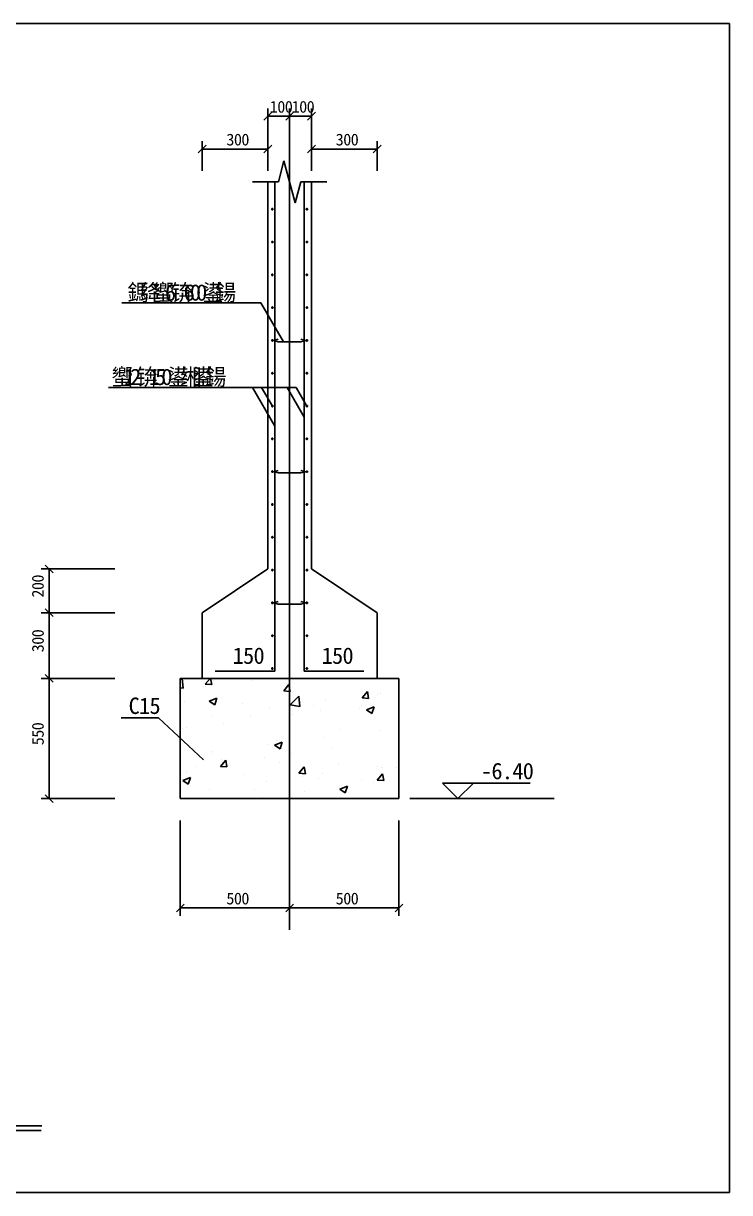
# Model space of a CAD drawing. Header units: metres. Extents: x 0 to 420, y 0 to 297.
# Drawn here: x 240.6 to 420, y 0 to 297 of the extents above; entities that cross this region are included whole.
import ezdxf

# ---------------------------------------------------------------- set-up
doc = ezdxf.new("R2010")
doc.units = ezdxf.units.M

msp = doc.modelspace()

# ---------------------------------------------------------------- linework, layer by layer
for p, q in [((420, 297), (0, 297)), ((420, 0), (420, 297)), ((303.65, 274.41), (301.65, 272.41)), ((302.65, 262.3), (302.65, 275.41)), ((308.2, 273.41), (302.65, 273.41)), ((307.2, 272.41), (309.2, 274.41)), ((309.2, 274.41), (307.2, 272.41)), ((308.2, 262.3), (308.2, 275.41)), ((308.2, 262.3), (308.2, 275.41)), ((308.2, 273.41), (313.76, 273.41)), ((312.76, 272.41), (314.76, 274.41)), ((313.76, 262.3), (313.76, 275.41)), ((308.2, 267.85), (308.2, 66.74)), ((286.98, 266.08), (284.98, 264.08)), ((285.98, 259.52), (285.98, 267.08)), ((302.65, 265.08), (285.98, 265.08)), ((301.65, 264.08), (303.65, 266.08)), ((302.65, 259.52), (302.65, 267.08)), ((314.76, 266.08), (312.76, 264.08)), ((313.76, 259.52), (313.76, 267.08)), ((313.76, 265.08), (330.43, 265.08)), ((329.43, 264.08), (331.43, 266.08)), ((330.43, 259.52), (330.43, 267.08)), ((305.35, 256.74), (306.77, 262.11)), ((306.77, 262.11), (309.64, 251.38)), ((305.35, 256.74), (298.76, 256.74)), ((302.65, 256.74), (302.65, 158.41)), ((304.48, 256.74), (304.48, 132.46)), ((304.48, 256.74), (304.48, 132.46)), ((311.06, 256.74), (309.64, 251.38)), ((311.06, 256.74), (317.65, 256.74)), ((311.93, 256.74), (311.93, 132.46)), ((311.93, 132.46), (311.93, 256.74)), ((313.76, 256.74), (313.76, 158.41)), ((265.56, 226.03), (300.9, 226.03)), ((306.62, 216.13), (300.9, 226.03)), ((305.31, 216.8), (304.15, 216.46)), ((305.31, 216.8), (304.15, 216.46)), ((304.15, 216.46), (305.31, 216.13)), ((304.15, 216.46), (305.31, 216.13)), ((305.31, 216.13), (311.09, 216.13)), ((305.31, 216.13), (311.09, 216.13)), ((312.26, 216.46), (311.09, 216.8)), ((312.26, 216.46), (311.09, 216.8)), ((311.09, 216.13), (312.26, 216.46)), ((311.09, 216.13), (312.26, 216.46)), ((262.18, 204.55), (309.85, 204.55)), ((304.48, 194.65), (298.77, 204.55)), ((303.81, 199.8), (301.07, 204.55)), ((311.93, 196.96), (307.54, 204.55)), ((312.59, 199.8), (309.85, 204.55)), ((305.31, 183.46), (304.15, 183.13)), ((305.31, 183.46), (304.15, 183.13)), ((304.15, 183.13), (305.31, 182.8)), ((304.15, 183.13), (305.31, 182.8)), ((305.31, 182.8), (311.09, 182.8)), ((305.31, 182.8), (311.09, 182.8)), ((312.26, 183.13), (311.09, 183.46)), ((312.26, 183.13), (311.09, 183.46)), ((311.09, 182.8), (312.26, 183.13)), ((311.09, 182.8), (312.26, 183.13)), ((263.76, 158.41), (245.09, 158.41)), ((248.09, 157.41), (246.09, 159.41)), ((247.09, 147.3), (247.09, 158.41)), ((285.98, 147.3), (302.65, 158.41)), ((313.76, 158.41), (330.43, 147.3)), ((305.31, 150.13), (304.15, 149.8)), ((305.31, 150.13), (304.15, 149.8)), ((304.15, 149.8), (305.31, 149.46)), ((304.15, 149.8), (305.31, 149.46)), ((305.31, 149.46), (311.09, 149.46)), ((305.31, 149.46), (311.09, 149.46)), ((312.26, 149.8), (311.09, 150.13)), ((312.26, 149.8), (311.09, 150.13)), ((311.09, 149.46), (312.26, 149.8)), ((311.09, 149.46), (312.26, 149.8)), ((263.76, 147.3), (245.09, 147.3)), ((263.76, 147.3), (245.09, 147.3)), ((248.09, 146.3), (246.09, 148.3)), ((246.09, 148.3), (248.09, 146.3)), ((247.09, 130.63), (247.09, 147.3)), ((285.98, 147.3), (285.98, 130.63)), ((330.43, 147.3), (330.43, 130.63)), ((246.09, 131.63), (248.09, 129.63)), ((248.09, 129.63), (246.09, 131.63)), ((304.48, 132.46), (289.31, 132.46)), ((304.48, 132.46), (289.31, 132.46)), ((327.09, 132.46), (311.93, 132.46)), ((327.09, 132.46), (311.93, 132.46)), ((263.76, 130.63), (245.09, 130.63)), ((263.76, 130.63), (245.09, 130.63)), ((247.09, 130.63), (247.09, 100.08)), ((335.98, 130.63), (280.43, 130.63)), ((280.43, 130.63), (280.43, 100.08)), ((280.43, 130.26), (280.78, 130.63)), ((280.43, 128.21), (281.19, 128.1)), ((281.19, 128.1), (280.89, 130.63)), ((281.33, 127.82), (281.33, 127.82)), ((286.77, 129.18), (287.99, 130.63)), ((286.77, 129.18), (288.43, 129.03)), ((288.43, 129.03), (288.13, 130.63)), ((288.28, 128.74), (288.28, 128.74)), ((288.92, 130.13), (288.92, 130.13)), ((298.8, 130.13), (298.8, 130.13)), ((306.69, 127.44), (308.03, 129.03)), ((308.2, 128.09), (308.03, 129.03)), ((308.35, 127.29), (308.2, 128.09)), ((335.98, 130.63), (335.98, 100.08)), ((281.43, 124.81), (281.43, 124.81)), ((287.8, 124.84), (289.74, 125.59)), ((287.8, 124.84), (289.18, 123.91)), ((289.18, 123.91), (289.74, 125.59)), ((306.69, 127.44), (308.2, 127.3)), ((308.2, 127.3), (308.35, 127.29)), ((308.36, 123.88), (310.53, 126.14)), ((310.83, 123.5), (310.53, 126.14)), ((317.27, 124.92), (317.27, 124.92)), ((326.62, 125.69), (327.95, 127.29)), ((326.62, 125.69), (328.28, 125.55)), ((328.28, 125.55), (327.95, 127.29)), ((330.58, 126.52), (330.58, 126.52)), ((331.3, 126.7), (331.3, 126.7)), ((296.26, 124.19), (296.26, 124.19)), ((303.01, 122.97), (303.01, 122.97)), ((308.36, 123.88), (310.83, 123.5)), ((311.09, 123.56), (311.09, 123.56)), ((314.38, 123.74), (314.38, 123.74)), ((315.99, 122.39), (315.99, 122.39)), ((325.91, 122.93), (325.91, 122.93)), ((326.51, 123.78), (326.51, 123.78)), ((327.72, 122.62), (329.66, 123.36)), ((327.72, 122.62), (329.1, 121.68)), ((329.1, 121.68), (329.66, 123.36)), ((274.92, 120.57), (265.37, 120.57)), ((286.35, 109.92), (274.92, 120.57)), ((288.58, 120.89), (288.58, 120.89)), ((291.5, 119.17), (291.5, 119.17)), ((298.19, 120.96), (298.19, 120.96)), ((309.04, 121.48), (309.04, 121.48)), ((280.98, 117.78), (280.98, 117.78)), ((281.99, 118.17), (281.99, 118.17)), ((321.04, 117.64), (321.04, 117.64)), ((330.96, 117.46), (330.96, 117.46)), ((302.67, 113.72), (302.67, 113.72)), ((304.38, 113.66), (306.32, 114.4)), ((304.38, 113.66), (305.76, 112.73)), ((304.84, 114.86), (304.84, 114.86)), ((305.76, 112.73), (306.32, 114.4)), ((316.93, 115.68), (316.93, 115.68)), ((288.24, 111.64), (288.24, 111.64)), ((288.64, 112.08), (288.64, 112.08)), ((290.85, 109.99), (290.85, 109.99)), ((301.73, 110.52), (301.73, 110.52)), ((308.69, 111.44), (308.69, 111.44)), ((319.21, 112.82), (319.21, 112.82)), ((284.19, 108.21), (284.19, 108.21)), ((290.62, 108.28), (291.96, 109.88)), ((290.62, 108.28), (292.28, 108.14)), ((292.28, 108.14), (291.96, 109.88)), ((305.68, 109.37), (305.68, 109.37)), ((310.55, 106.54), (311.88, 108.14)), ((312.21, 106.4), (311.88, 108.14)), ((320.5, 108.74), (320.5, 108.74)), ((330.62, 108.21), (330.62, 108.21)), ((331.65, 107.92), (331.65, 107.92)), ((335.33, 108.11), (335.33, 108.11)), ((281.04, 104.7), (282.98, 105.45)), ((281.04, 104.7), (282.42, 103.77)), ((281.88, 106.89), (281.88, 106.89)), ((282.42, 103.77), (282.98, 105.44)), ((296.7, 106.26), (296.7, 106.26)), ((302.33, 104.47), (302.33, 104.47)), ((310.55, 106.54), (312.21, 106.4)), ((311.53, 105.64), (311.53, 105.64)), ((315.45, 105.14), (315.45, 105.14)), ((316.59, 106.43), (316.59, 106.43)), ((326.36, 105.01), (326.36, 105.01)), ((329.44, 104.18), (329.44, 104.18)), ((330.47, 104.8), (331.81, 106.39)), ((330.47, 104.8), (332.13, 104.65)), ((332.13, 104.65), (331.81, 106.39)), ((347.05, 104), (369.34, 104)), ((347.05, 104), (350.98, 100.08)), ((354.91, 104), (350.98, 100.08)), ((246.09, 101.08), (248.09, 99.08)), ((287.9, 102.39), (287.9, 102.39)), ((299.25, 102.35), (299.25, 102.35)), ((311.9, 101.87), (311.9, 101.87)), ((320.96, 102.47), (322.9, 103.22)), ((320.96, 102.47), (322.34, 101.54)), ((322.34, 101.54), (322.9, 103.22)), ((263.76, 100.08), (245.09, 100.08)), ((335.98, 100.08), (280.43, 100.08)), ((301.38, 100.48), (301.38, 100.48)), ((338.76, 100.08), (375.43, 100.08)), ((280.43, 94.52), (280.43, 70.3)), ((308.2, 94.52), (308.2, 70.3)), ((308.2, 94.52), (308.2, 70.3)), ((335.98, 94.52), (335.98, 70.3)), ((281.43, 73.3), (279.43, 71.3)), ((280.43, 72.3), (308.2, 72.3)), ((307.2, 71.3), (309.2, 73.3)), ((309.2, 73.3), (307.2, 71.3)), ((335.98, 72.3), (308.2, 72.3)), ((334.98, 71.3), (336.98, 73.3)), ((170.71, 16.97), (245.26, 16.97)), ((170.77, 15.77), (245.03, 15.77)), ((0, 0), (420, 0))]:
    msp.add_line(p, q)
for points in [[(303.98, 249.8), (303.98, 249.81), (303.98, 249.83), (303.97, 249.85), (303.97, 249.86), (303.96, 249.88), (303.95, 249.89), (303.94, 249.9), (303.93, 249.92), (303.92, 249.93), (303.91, 249.94), (303.89, 249.94), (303.88, 249.95), (303.86, 249.96), (303.85, 249.96), (303.83, 249.96), (303.81, 249.96), (303.8, 249.96), (303.78, 249.96), (303.77, 249.96), (303.75, 249.95), (303.74, 249.94), (303.72, 249.94), (303.71, 249.93), (303.7, 249.92), (303.69, 249.9), (303.68, 249.89), (303.67, 249.88), (303.66, 249.86), (303.65, 249.85), (303.65, 249.83), (303.65, 249.81), (303.65, 249.8), (303.65, 249.8)], [(303.65, 249.8), (303.65, 249.78), (303.65, 249.77), (303.65, 249.75), (303.66, 249.73), (303.67, 249.72), (303.68, 249.71), (303.69, 249.69), (303.7, 249.68), (303.71, 249.67), (303.72, 249.66), (303.74, 249.65), (303.75, 249.64), (303.77, 249.64), (303.78, 249.63), (303.8, 249.63), (303.81, 249.63), (303.83, 249.63), (303.85, 249.63), (303.86, 249.64), (303.88, 249.64), (303.89, 249.65), (303.91, 249.66), (303.92, 249.67), (303.93, 249.68), (303.94, 249.69), (303.95, 249.71), (303.96, 249.72), (303.97, 249.73), (303.97, 249.75), (303.98, 249.77), (303.98, 249.78), (303.98, 249.8)], [(312.76, 249.8), (312.76, 249.81), (312.76, 249.83), (312.75, 249.85), (312.75, 249.86), (312.74, 249.88), (312.73, 249.89), (312.72, 249.9), (312.71, 249.92), (312.7, 249.93), (312.68, 249.94), (312.67, 249.94), (312.66, 249.95), (312.64, 249.96), (312.62, 249.96), (312.61, 249.96), (312.59, 249.96), (312.58, 249.96), (312.56, 249.96), (312.54, 249.96), (312.53, 249.95), (312.51, 249.94), (312.5, 249.94), (312.49, 249.93), (312.47, 249.92), (312.46, 249.9), (312.45, 249.89), (312.45, 249.88), (312.44, 249.86), (312.43, 249.85), (312.43, 249.83), (312.43, 249.81), (312.43, 249.8), (312.43, 249.8)], [(312.43, 249.8), (312.43, 249.78), (312.43, 249.77), (312.43, 249.75), (312.44, 249.73), (312.45, 249.72), (312.45, 249.71), (312.46, 249.69), (312.47, 249.68), (312.49, 249.67), (312.5, 249.66), (312.51, 249.65), (312.53, 249.64), (312.54, 249.64), (312.56, 249.63), (312.58, 249.63), (312.59, 249.63), (312.61, 249.63), (312.62, 249.63), (312.64, 249.64), (312.66, 249.64), (312.67, 249.65), (312.68, 249.66), (312.7, 249.67), (312.71, 249.68), (312.72, 249.69), (312.73, 249.71), (312.74, 249.72), (312.75, 249.73), (312.75, 249.75), (312.76, 249.77), (312.76, 249.78), (312.76, 249.8)], [(303.98, 241.46), (303.98, 241.48), (303.98, 241.5), (303.97, 241.51), (303.97, 241.53), (303.96, 241.54), (303.95, 241.56), (303.94, 241.57), (303.93, 241.58), (303.92, 241.59), (303.91, 241.6), (303.89, 241.61), (303.88, 241.62), (303.86, 241.62), (303.85, 241.63), (303.83, 241.63), (303.81, 241.63), (303.8, 241.63), (303.78, 241.63), (303.77, 241.62), (303.75, 241.62), (303.74, 241.61), (303.72, 241.6), (303.71, 241.59), (303.7, 241.58), (303.69, 241.57), (303.68, 241.56), (303.67, 241.54), (303.66, 241.53), (303.65, 241.51), (303.65, 241.5), (303.65, 241.48), (303.65, 241.46), (303.65, 241.46)], [(303.65, 241.46), (303.65, 241.45), (303.65, 241.43), (303.65, 241.42), (303.66, 241.4), (303.67, 241.39), (303.68, 241.37), (303.69, 241.36), (303.7, 241.35), (303.71, 241.34), (303.72, 241.33), (303.74, 241.32), (303.75, 241.31), (303.77, 241.31), (303.78, 241.3), (303.8, 241.3), (303.81, 241.3), (303.83, 241.3), (303.85, 241.3), (303.86, 241.31), (303.88, 241.31), (303.89, 241.32), (303.91, 241.33), (303.92, 241.34), (303.93, 241.35), (303.94, 241.36), (303.95, 241.37), (303.96, 241.39), (303.97, 241.4), (303.97, 241.42), (303.98, 241.43), (303.98, 241.45), (303.98, 241.46)], [(312.76, 241.46), (312.76, 241.48), (312.76, 241.5), (312.75, 241.51), (312.75, 241.53), (312.74, 241.54), (312.73, 241.56), (312.72, 241.57), (312.71, 241.58), (312.7, 241.59), (312.68, 241.6), (312.67, 241.61), (312.66, 241.62), (312.64, 241.62), (312.62, 241.63), (312.61, 241.63), (312.59, 241.63), (312.58, 241.63), (312.56, 241.63), (312.54, 241.62), (312.53, 241.62), (312.51, 241.61), (312.5, 241.6), (312.49, 241.59), (312.47, 241.58), (312.46, 241.57), (312.45, 241.56), (312.45, 241.54), (312.44, 241.53), (312.43, 241.51), (312.43, 241.5), (312.43, 241.48), (312.43, 241.46), (312.43, 241.46)], [(312.43, 241.46), (312.43, 241.45), (312.43, 241.43), (312.43, 241.42), (312.44, 241.4), (312.45, 241.39), (312.45, 241.37), (312.46, 241.36), (312.47, 241.35), (312.49, 241.34), (312.5, 241.33), (312.51, 241.32), (312.53, 241.31), (312.54, 241.31), (312.56, 241.3), (312.58, 241.3), (312.59, 241.3), (312.61, 241.3), (312.62, 241.3), (312.64, 241.31), (312.66, 241.31), (312.67, 241.32), (312.68, 241.33), (312.7, 241.34), (312.71, 241.35), (312.72, 241.36), (312.73, 241.37), (312.74, 241.39), (312.75, 241.4), (312.75, 241.42), (312.76, 241.43), (312.76, 241.45), (312.76, 241.46)], [(303.98, 233.13), (303.98, 233.15), (303.98, 233.16), (303.97, 233.18), (303.97, 233.2), (303.96, 233.21), (303.95, 233.22), (303.94, 233.24), (303.93, 233.25), (303.92, 233.26), (303.91, 233.27), (303.89, 233.28), (303.88, 233.29), (303.86, 233.29), (303.85, 233.29), (303.83, 233.3), (303.81, 233.3), (303.8, 233.3), (303.78, 233.29), (303.77, 233.29), (303.75, 233.29), (303.74, 233.28), (303.72, 233.27), (303.71, 233.26), (303.7, 233.25), (303.69, 233.24), (303.68, 233.22), (303.67, 233.21), (303.66, 233.2), (303.65, 233.18), (303.65, 233.16), (303.65, 233.15), (303.65, 233.13), (303.65, 233.13)], [(303.65, 233.13), (303.65, 233.11), (303.65, 233.1), (303.65, 233.08), (303.66, 233.07), (303.67, 233.05), (303.68, 233.04), (303.69, 233.03), (303.7, 233.01), (303.71, 233), (303.72, 232.99), (303.74, 232.98), (303.75, 232.98), (303.77, 232.97), (303.78, 232.97), (303.8, 232.97), (303.81, 232.96), (303.83, 232.97), (303.85, 232.97), (303.86, 232.97), (303.88, 232.98), (303.89, 232.98), (303.91, 232.99), (303.92, 233), (303.93, 233.01), (303.94, 233.03), (303.95, 233.04), (303.96, 233.05), (303.97, 233.07), (303.97, 233.08), (303.98, 233.1), (303.98, 233.11), (303.98, 233.13)], [(312.76, 233.13), (312.76, 233.15), (312.76, 233.16), (312.75, 233.18), (312.75, 233.2), (312.74, 233.21), (312.73, 233.22), (312.72, 233.24), (312.71, 233.25), (312.7, 233.26), (312.68, 233.27), (312.67, 233.28), (312.66, 233.29), (312.64, 233.29), (312.62, 233.29), (312.61, 233.3), (312.59, 233.3), (312.58, 233.3), (312.56, 233.29), (312.54, 233.29), (312.53, 233.29), (312.51, 233.28), (312.5, 233.27), (312.49, 233.26), (312.47, 233.25), (312.46, 233.24), (312.45, 233.22), (312.45, 233.21), (312.44, 233.2), (312.43, 233.18), (312.43, 233.16), (312.43, 233.15), (312.43, 233.13), (312.43, 233.13)], [(312.43, 233.13), (312.43, 233.11), (312.43, 233.1), (312.43, 233.08), (312.44, 233.07), (312.45, 233.05), (312.45, 233.04), (312.46, 233.03), (312.47, 233.01), (312.49, 233), (312.5, 232.99), (312.51, 232.98), (312.53, 232.98), (312.54, 232.97), (312.56, 232.97), (312.58, 232.97), (312.59, 232.96), (312.61, 232.97), (312.62, 232.97), (312.64, 232.97), (312.66, 232.98), (312.67, 232.98), (312.68, 232.99), (312.7, 233), (312.71, 233.01), (312.72, 233.03), (312.73, 233.04), (312.74, 233.05), (312.75, 233.07), (312.75, 233.08), (312.76, 233.1), (312.76, 233.11), (312.76, 233.13)], [(303.98, 224.8), (303.98, 224.81), (303.98, 224.83), (303.97, 224.85), (303.97, 224.86), (303.96, 224.88), (303.95, 224.89), (303.94, 224.9), (303.93, 224.92), (303.92, 224.93), (303.91, 224.94), (303.89, 224.94), (303.88, 224.95), (303.86, 224.96), (303.85, 224.96), (303.83, 224.96), (303.81, 224.96), (303.8, 224.96), (303.78, 224.96), (303.77, 224.96), (303.75, 224.95), (303.74, 224.94), (303.72, 224.94), (303.71, 224.93), (303.7, 224.92), (303.69, 224.9), (303.68, 224.89), (303.67, 224.88), (303.66, 224.86), (303.65, 224.85), (303.65, 224.83), (303.65, 224.81), (303.65, 224.8), (303.65, 224.8)], [(303.65, 224.8), (303.65, 224.78), (303.65, 224.77), (303.65, 224.75), (303.66, 224.73), (303.67, 224.72), (303.68, 224.71), (303.69, 224.69), (303.7, 224.68), (303.71, 224.67), (303.72, 224.66), (303.74, 224.65), (303.75, 224.64), (303.77, 224.64), (303.78, 224.63), (303.8, 224.63), (303.81, 224.63), (303.83, 224.63), (303.85, 224.63), (303.86, 224.64), (303.88, 224.64), (303.89, 224.65), (303.91, 224.66), (303.92, 224.67), (303.93, 224.68), (303.94, 224.69), (303.95, 224.71), (303.96, 224.72), (303.97, 224.73), (303.97, 224.75), (303.98, 224.77), (303.98, 224.78), (303.98, 224.8)], [(312.76, 224.8), (312.76, 224.81), (312.76, 224.83), (312.75, 224.85), (312.75, 224.86), (312.74, 224.88), (312.73, 224.89), (312.72, 224.9), (312.71, 224.92), (312.7, 224.93), (312.68, 224.94), (312.67, 224.94), (312.66, 224.95), (312.64, 224.96), (312.62, 224.96), (312.61, 224.96), (312.59, 224.96), (312.58, 224.96), (312.56, 224.96), (312.54, 224.96), (312.53, 224.95), (312.51, 224.94), (312.5, 224.94), (312.49, 224.93), (312.47, 224.92), (312.46, 224.9), (312.45, 224.89), (312.45, 224.88), (312.44, 224.86), (312.43, 224.85), (312.43, 224.83), (312.43, 224.81), (312.43, 224.8), (312.43, 224.8)], [(312.43, 224.8), (312.43, 224.78), (312.43, 224.77), (312.43, 224.75), (312.44, 224.73), (312.45, 224.72), (312.45, 224.71), (312.46, 224.69), (312.47, 224.68), (312.49, 224.67), (312.5, 224.66), (312.51, 224.65), (312.53, 224.64), (312.54, 224.64), (312.56, 224.63), (312.58, 224.63), (312.59, 224.63), (312.61, 224.63), (312.62, 224.63), (312.64, 224.64), (312.66, 224.64), (312.67, 224.65), (312.68, 224.66), (312.7, 224.67), (312.71, 224.68), (312.72, 224.69), (312.73, 224.71), (312.74, 224.72), (312.75, 224.73), (312.75, 224.75), (312.76, 224.77), (312.76, 224.78), (312.76, 224.8)], [(303.98, 216.46), (303.98, 216.48), (303.98, 216.5), (303.97, 216.51), (303.97, 216.53), (303.96, 216.54), (303.95, 216.56), (303.94, 216.57), (303.93, 216.58), (303.92, 216.59), (303.91, 216.6), (303.89, 216.61), (303.88, 216.62), (303.86, 216.62), (303.85, 216.63), (303.83, 216.63), (303.81, 216.63), (303.8, 216.63), (303.78, 216.63), (303.77, 216.62), (303.75, 216.62), (303.74, 216.61), (303.72, 216.6), (303.71, 216.59), (303.7, 216.58), (303.69, 216.57), (303.68, 216.56), (303.67, 216.54), (303.66, 216.53), (303.65, 216.51), (303.65, 216.5), (303.65, 216.48), (303.65, 216.46), (303.65, 216.46)], [(303.65, 216.46), (303.65, 216.45), (303.65, 216.43), (303.65, 216.42), (303.66, 216.4), (303.67, 216.39), (303.68, 216.37), (303.69, 216.36), (303.7, 216.35), (303.71, 216.34), (303.72, 216.33), (303.74, 216.32), (303.75, 216.31), (303.77, 216.31), (303.78, 216.3), (303.8, 216.3), (303.81, 216.3), (303.83, 216.3), (303.85, 216.3), (303.86, 216.31), (303.88, 216.31), (303.89, 216.32), (303.91, 216.33), (303.92, 216.34), (303.93, 216.35), (303.94, 216.36), (303.95, 216.37), (303.96, 216.39), (303.97, 216.4), (303.97, 216.42), (303.98, 216.43), (303.98, 216.45), (303.98, 216.46)], [(312.76, 216.46), (312.76, 216.48), (312.76, 216.5), (312.75, 216.51), (312.75, 216.53), (312.74, 216.54), (312.73, 216.56), (312.72, 216.57), (312.71, 216.58), (312.7, 216.59), (312.68, 216.6), (312.67, 216.61), (312.66, 216.62), (312.64, 216.62), (312.62, 216.63), (312.61, 216.63), (312.59, 216.63), (312.58, 216.63), (312.56, 216.63), (312.54, 216.62), (312.53, 216.62), (312.51, 216.61), (312.5, 216.6), (312.49, 216.59), (312.47, 216.58), (312.46, 216.57), (312.45, 216.56), (312.45, 216.54), (312.44, 216.53), (312.43, 216.51), (312.43, 216.5), (312.43, 216.48), (312.43, 216.46), (312.43, 216.46)], [(312.43, 216.46), (312.43, 216.45), (312.43, 216.43), (312.43, 216.42), (312.44, 216.4), (312.45, 216.39), (312.45, 216.37), (312.46, 216.36), (312.47, 216.35), (312.49, 216.34), (312.5, 216.33), (312.51, 216.32), (312.53, 216.31), (312.54, 216.31), (312.56, 216.3), (312.58, 216.3), (312.59, 216.3), (312.61, 216.3), (312.62, 216.3), (312.64, 216.31), (312.66, 216.31), (312.67, 216.32), (312.68, 216.33), (312.7, 216.34), (312.71, 216.35), (312.72, 216.36), (312.73, 216.37), (312.74, 216.39), (312.75, 216.4), (312.75, 216.42), (312.76, 216.43), (312.76, 216.45), (312.76, 216.46)], [(303.98, 208.13), (303.98, 208.15), (303.98, 208.16), (303.97, 208.18), (303.97, 208.2), (303.96, 208.21), (303.95, 208.22), (303.94, 208.24), (303.93, 208.25), (303.92, 208.26), (303.91, 208.27), (303.89, 208.28), (303.88, 208.29), (303.86, 208.29), (303.85, 208.29), (303.83, 208.3), (303.81, 208.3), (303.8, 208.3), (303.78, 208.29), (303.77, 208.29), (303.75, 208.29), (303.74, 208.28), (303.72, 208.27), (303.71, 208.26), (303.7, 208.25), (303.69, 208.24), (303.68, 208.22), (303.67, 208.21), (303.66, 208.2), (303.65, 208.18), (303.65, 208.16), (303.65, 208.15), (303.65, 208.13), (303.65, 208.13)], [(303.65, 208.13), (303.65, 208.11), (303.65, 208.1), (303.65, 208.08), (303.66, 208.07), (303.67, 208.05), (303.68, 208.04), (303.69, 208.03), (303.7, 208.01), (303.71, 208), (303.72, 207.99), (303.74, 207.98), (303.75, 207.98), (303.77, 207.97), (303.78, 207.97), (303.8, 207.97), (303.81, 207.96), (303.83, 207.97), (303.85, 207.97), (303.86, 207.97), (303.88, 207.98), (303.89, 207.98), (303.91, 207.99), (303.92, 208), (303.93, 208.01), (303.94, 208.03), (303.95, 208.04), (303.96, 208.05), (303.97, 208.07), (303.97, 208.08), (303.98, 208.1), (303.98, 208.11), (303.98, 208.13)], [(312.76, 208.13), (312.76, 208.15), (312.76, 208.16), (312.75, 208.18), (312.75, 208.2), (312.74, 208.21), (312.73, 208.22), (312.72, 208.24), (312.71, 208.25), (312.7, 208.26), (312.68, 208.27), (312.67, 208.28), (312.66, 208.29), (312.64, 208.29), (312.62, 208.29), (312.61, 208.3), (312.59, 208.3), (312.58, 208.3), (312.56, 208.29), (312.54, 208.29), (312.53, 208.29), (312.51, 208.28), (312.5, 208.27), (312.49, 208.26), (312.47, 208.25), (312.46, 208.24), (312.45, 208.22), (312.45, 208.21), (312.44, 208.2), (312.43, 208.18), (312.43, 208.16), (312.43, 208.15), (312.43, 208.13), (312.43, 208.13)], [(312.43, 208.13), (312.43, 208.11), (312.43, 208.1), (312.43, 208.08), (312.44, 208.07), (312.45, 208.05), (312.45, 208.04), (312.46, 208.03), (312.47, 208.01), (312.49, 208), (312.5, 207.99), (312.51, 207.98), (312.53, 207.98), (312.54, 207.97), (312.56, 207.97), (312.58, 207.97), (312.59, 207.96), (312.61, 207.97), (312.62, 207.97), (312.64, 207.97), (312.66, 207.98), (312.67, 207.98), (312.68, 207.99), (312.7, 208), (312.71, 208.01), (312.72, 208.03), (312.73, 208.04), (312.74, 208.05), (312.75, 208.07), (312.75, 208.08), (312.76, 208.1), (312.76, 208.11), (312.76, 208.13)], [(303.98, 199.8), (303.98, 199.81), (303.98, 199.83), (303.97, 199.85), (303.97, 199.86), (303.96, 199.88), (303.95, 199.89), (303.94, 199.9), (303.93, 199.92), (303.92, 199.93), (303.91, 199.94), (303.89, 199.94), (303.88, 199.95), (303.86, 199.96), (303.85, 199.96), (303.83, 199.96), (303.81, 199.96), (303.8, 199.96), (303.78, 199.96), (303.77, 199.96), (303.75, 199.95), (303.74, 199.94), (303.72, 199.94), (303.71, 199.93), (303.7, 199.92), (303.69, 199.9), (303.68, 199.89), (303.67, 199.88), (303.66, 199.86), (303.65, 199.85), (303.65, 199.83), (303.65, 199.81), (303.65, 199.8), (303.65, 199.8)], [(303.65, 199.8), (303.65, 199.78), (303.65, 199.77), (303.65, 199.75), (303.66, 199.73), (303.67, 199.72), (303.68, 199.71), (303.69, 199.69), (303.7, 199.68), (303.71, 199.67), (303.72, 199.66), (303.74, 199.65), (303.75, 199.64), (303.77, 199.64), (303.78, 199.63), (303.8, 199.63), (303.81, 199.63), (303.83, 199.63), (303.85, 199.63), (303.86, 199.64), (303.88, 199.64), (303.89, 199.65), (303.91, 199.66), (303.92, 199.67), (303.93, 199.68), (303.94, 199.69), (303.95, 199.71), (303.96, 199.72), (303.97, 199.73), (303.97, 199.75), (303.98, 199.77), (303.98, 199.78), (303.98, 199.8)], [(312.76, 199.8), (312.76, 199.81), (312.76, 199.83), (312.75, 199.85), (312.75, 199.86), (312.74, 199.88), (312.73, 199.89), (312.72, 199.9), (312.71, 199.92), (312.7, 199.93), (312.68, 199.94), (312.67, 199.94), (312.66, 199.95), (312.64, 199.96), (312.62, 199.96), (312.61, 199.96), (312.59, 199.96), (312.58, 199.96), (312.56, 199.96), (312.54, 199.96), (312.53, 199.95), (312.51, 199.94), (312.5, 199.94), (312.49, 199.93), (312.47, 199.92), (312.46, 199.9), (312.45, 199.89), (312.45, 199.88), (312.44, 199.86), (312.43, 199.85), (312.43, 199.83), (312.43, 199.81), (312.43, 199.8), (312.43, 199.8)], [(312.43, 199.8), (312.43, 199.78), (312.43, 199.77), (312.43, 199.75), (312.44, 199.73), (312.45, 199.72), (312.45, 199.71), (312.46, 199.69), (312.47, 199.68), (312.49, 199.67), (312.5, 199.66), (312.51, 199.65), (312.53, 199.64), (312.54, 199.64), (312.56, 199.63), (312.58, 199.63), (312.59, 199.63), (312.61, 199.63), (312.62, 199.63), (312.64, 199.64), (312.66, 199.64), (312.67, 199.65), (312.68, 199.66), (312.7, 199.67), (312.71, 199.68), (312.72, 199.69), (312.73, 199.71), (312.74, 199.72), (312.75, 199.73), (312.75, 199.75), (312.76, 199.77), (312.76, 199.78), (312.76, 199.8)], [(303.98, 191.46), (303.98, 191.48), (303.98, 191.5), (303.97, 191.51), (303.97, 191.53), (303.96, 191.54), (303.95, 191.56), (303.94, 191.57), (303.93, 191.58), (303.92, 191.59), (303.91, 191.6), (303.89, 191.61), (303.88, 191.62), (303.86, 191.62), (303.85, 191.63), (303.83, 191.63), (303.81, 191.63), (303.8, 191.63), (303.78, 191.63), (303.77, 191.62), (303.75, 191.62), (303.74, 191.61), (303.72, 191.6), (303.71, 191.59), (303.7, 191.58), (303.69, 191.57), (303.68, 191.56), (303.67, 191.54), (303.66, 191.53), (303.65, 191.51), (303.65, 191.5), (303.65, 191.48), (303.65, 191.46), (303.65, 191.46)], [(303.65, 191.46), (303.65, 191.45), (303.65, 191.43), (303.65, 191.42), (303.66, 191.4), (303.67, 191.39), (303.68, 191.37), (303.69, 191.36), (303.7, 191.35), (303.71, 191.34), (303.72, 191.33), (303.74, 191.32), (303.75, 191.31), (303.77, 191.31), (303.78, 191.3), (303.8, 191.3), (303.81, 191.3), (303.83, 191.3), (303.85, 191.3), (303.86, 191.31), (303.88, 191.31), (303.89, 191.32), (303.91, 191.33), (303.92, 191.34), (303.93, 191.35), (303.94, 191.36), (303.95, 191.37), (303.96, 191.39), (303.97, 191.4), (303.97, 191.42), (303.98, 191.43), (303.98, 191.45), (303.98, 191.46)], [(312.76, 191.46), (312.76, 191.48), (312.76, 191.5), (312.75, 191.51), (312.75, 191.53), (312.74, 191.54), (312.73, 191.56), (312.72, 191.57), (312.71, 191.58), (312.7, 191.59), (312.68, 191.6), (312.67, 191.61), (312.66, 191.62), (312.64, 191.62), (312.62, 191.63), (312.61, 191.63), (312.59, 191.63), (312.58, 191.63), (312.56, 191.63), (312.54, 191.62), (312.53, 191.62), (312.51, 191.61), (312.5, 191.6), (312.49, 191.59), (312.47, 191.58), (312.46, 191.57), (312.45, 191.56), (312.45, 191.54), (312.44, 191.53), (312.43, 191.51), (312.43, 191.5), (312.43, 191.48), (312.43, 191.46), (312.43, 191.46)], [(312.43, 191.46), (312.43, 191.45), (312.43, 191.43), (312.43, 191.42), (312.44, 191.4), (312.45, 191.39), (312.45, 191.37), (312.46, 191.36), (312.47, 191.35), (312.49, 191.34), (312.5, 191.33), (312.51, 191.32), (312.53, 191.31), (312.54, 191.31), (312.56, 191.3), (312.58, 191.3), (312.59, 191.3), (312.61, 191.3), (312.62, 191.3), (312.64, 191.31), (312.66, 191.31), (312.67, 191.32), (312.68, 191.33), (312.7, 191.34), (312.71, 191.35), (312.72, 191.36), (312.73, 191.37), (312.74, 191.39), (312.75, 191.4), (312.75, 191.42), (312.76, 191.43), (312.76, 191.45), (312.76, 191.46)], [(303.98, 183.13), (303.98, 183.15), (303.98, 183.16), (303.97, 183.18), (303.97, 183.2), (303.96, 183.21), (303.95, 183.22), (303.94, 183.24), (303.93, 183.25), (303.92, 183.26), (303.91, 183.27), (303.89, 183.28), (303.88, 183.29), (303.86, 183.29), (303.85, 183.29), (303.83, 183.3), (303.81, 183.3), (303.8, 183.3), (303.78, 183.29), (303.77, 183.29), (303.75, 183.29), (303.74, 183.28), (303.72, 183.27), (303.71, 183.26), (303.7, 183.25), (303.69, 183.24), (303.68, 183.22), (303.67, 183.21), (303.66, 183.2), (303.65, 183.18), (303.65, 183.16), (303.65, 183.15), (303.65, 183.13), (303.65, 183.13)], [(303.65, 183.13), (303.65, 183.11), (303.65, 183.1), (303.65, 183.08), (303.66, 183.07), (303.67, 183.05), (303.68, 183.04), (303.69, 183.03), (303.7, 183.01), (303.71, 183), (303.72, 182.99), (303.74, 182.98), (303.75, 182.98), (303.77, 182.97), (303.78, 182.97), (303.8, 182.97), (303.81, 182.96), (303.83, 182.97), (303.85, 182.97), (303.86, 182.97), (303.88, 182.98), (303.89, 182.98), (303.91, 182.99), (303.92, 183), (303.93, 183.01), (303.94, 183.03), (303.95, 183.04), (303.96, 183.05), (303.97, 183.07), (303.97, 183.08), (303.98, 183.1), (303.98, 183.11), (303.98, 183.13)], [(312.76, 183.13), (312.76, 183.15), (312.76, 183.16), (312.75, 183.18), (312.75, 183.2), (312.74, 183.21), (312.73, 183.22), (312.72, 183.24), (312.71, 183.25), (312.7, 183.26), (312.68, 183.27), (312.67, 183.28), (312.66, 183.29), (312.64, 183.29), (312.62, 183.29), (312.61, 183.3), (312.59, 183.3), (312.58, 183.3), (312.56, 183.29), (312.54, 183.29), (312.53, 183.29), (312.51, 183.28), (312.5, 183.27), (312.49, 183.26), (312.47, 183.25), (312.46, 183.24), (312.45, 183.22), (312.45, 183.21), (312.44, 183.2), (312.43, 183.18), (312.43, 183.16), (312.43, 183.15), (312.43, 183.13), (312.43, 183.13)], [(312.43, 183.13), (312.43, 183.11), (312.43, 183.1), (312.43, 183.08), (312.44, 183.07), (312.45, 183.05), (312.45, 183.04), (312.46, 183.03), (312.47, 183.01), (312.49, 183), (312.5, 182.99), (312.51, 182.98), (312.53, 182.98), (312.54, 182.97), (312.56, 182.97), (312.58, 182.97), (312.59, 182.96), (312.61, 182.97), (312.62, 182.97), (312.64, 182.97), (312.66, 182.98), (312.67, 182.98), (312.68, 182.99), (312.7, 183), (312.71, 183.01), (312.72, 183.03), (312.73, 183.04), (312.74, 183.05), (312.75, 183.07), (312.75, 183.08), (312.76, 183.1), (312.76, 183.11), (312.76, 183.13)], [(303.98, 174.8), (303.98, 174.81), (303.98, 174.83), (303.97, 174.85), (303.97, 174.86), (303.96, 174.88), (303.95, 174.89), (303.94, 174.9), (303.93, 174.92), (303.92, 174.93), (303.91, 174.94), (303.89, 174.94), (303.88, 174.95), (303.86, 174.96), (303.85, 174.96), (303.83, 174.96), (303.81, 174.96), (303.8, 174.96), (303.78, 174.96), (303.77, 174.96), (303.75, 174.95), (303.74, 174.94), (303.72, 174.94), (303.71, 174.93), (303.7, 174.92), (303.69, 174.9), (303.68, 174.89), (303.67, 174.88), (303.66, 174.86), (303.65, 174.85), (303.65, 174.83), (303.65, 174.81), (303.65, 174.8), (303.65, 174.8)], [(303.65, 174.8), (303.65, 174.78), (303.65, 174.77), (303.65, 174.75), (303.66, 174.73), (303.67, 174.72), (303.68, 174.71), (303.69, 174.69), (303.7, 174.68), (303.71, 174.67), (303.72, 174.66), (303.74, 174.65), (303.75, 174.64), (303.77, 174.64), (303.78, 174.63), (303.8, 174.63), (303.81, 174.63), (303.83, 174.63), (303.85, 174.63), (303.86, 174.64), (303.88, 174.64), (303.89, 174.65), (303.91, 174.66), (303.92, 174.67), (303.93, 174.68), (303.94, 174.69), (303.95, 174.71), (303.96, 174.72), (303.97, 174.73), (303.97, 174.75), (303.98, 174.77), (303.98, 174.78), (303.98, 174.8)], [(312.76, 174.8), (312.76, 174.81), (312.76, 174.83), (312.75, 174.85), (312.75, 174.86), (312.74, 174.88), (312.73, 174.89), (312.72, 174.9), (312.71, 174.92), (312.7, 174.93), (312.68, 174.94), (312.67, 174.94), (312.66, 174.95), (312.64, 174.96), (312.62, 174.96), (312.61, 174.96), (312.59, 174.96), (312.58, 174.96), (312.56, 174.96), (312.54, 174.96), (312.53, 174.95), (312.51, 174.94), (312.5, 174.94), (312.49, 174.93), (312.47, 174.92), (312.46, 174.9), (312.45, 174.89), (312.45, 174.88), (312.44, 174.86), (312.43, 174.85), (312.43, 174.83), (312.43, 174.81), (312.43, 174.8), (312.43, 174.8)], [(312.43, 174.8), (312.43, 174.78), (312.43, 174.77), (312.43, 174.75), (312.44, 174.73), (312.45, 174.72), (312.45, 174.71), (312.46, 174.69), (312.47, 174.68), (312.49, 174.67), (312.5, 174.66), (312.51, 174.65), (312.53, 174.64), (312.54, 174.64), (312.56, 174.63), (312.58, 174.63), (312.59, 174.63), (312.61, 174.63), (312.62, 174.63), (312.64, 174.64), (312.66, 174.64), (312.67, 174.65), (312.68, 174.66), (312.7, 174.67), (312.71, 174.68), (312.72, 174.69), (312.73, 174.71), (312.74, 174.72), (312.75, 174.73), (312.75, 174.75), (312.76, 174.77), (312.76, 174.78), (312.76, 174.8)], [(303.98, 166.46), (303.98, 166.48), (303.98, 166.5), (303.97, 166.51), (303.97, 166.53), (303.96, 166.54), (303.95, 166.56), (303.94, 166.57), (303.93, 166.58), (303.92, 166.59), (303.91, 166.6), (303.89, 166.61), (303.88, 166.62), (303.86, 166.62), (303.85, 166.63), (303.83, 166.63), (303.81, 166.63), (303.8, 166.63), (303.78, 166.63), (303.77, 166.62), (303.75, 166.62), (303.74, 166.61), (303.72, 166.6), (303.71, 166.59), (303.7, 166.58), (303.69, 166.57), (303.68, 166.56), (303.67, 166.54), (303.66, 166.53), (303.65, 166.51), (303.65, 166.5), (303.65, 166.48), (303.65, 166.46), (303.65, 166.46)], [(303.65, 166.46), (303.65, 166.45), (303.65, 166.43), (303.65, 166.42), (303.66, 166.4), (303.67, 166.39), (303.68, 166.37), (303.69, 166.36), (303.7, 166.35), (303.71, 166.34), (303.72, 166.33), (303.74, 166.32), (303.75, 166.31), (303.77, 166.31), (303.78, 166.3), (303.8, 166.3), (303.81, 166.3), (303.83, 166.3), (303.85, 166.3), (303.86, 166.31), (303.88, 166.31), (303.89, 166.32), (303.91, 166.33), (303.92, 166.34), (303.93, 166.35), (303.94, 166.36), (303.95, 166.37), (303.96, 166.39), (303.97, 166.4), (303.97, 166.42), (303.98, 166.43), (303.98, 166.45), (303.98, 166.46)], [(312.76, 166.46), (312.76, 166.48), (312.76, 166.5), (312.75, 166.51), (312.75, 166.53), (312.74, 166.54), (312.73, 166.56), (312.72, 166.57), (312.71, 166.58), (312.7, 166.59), (312.68, 166.6), (312.67, 166.61), (312.66, 166.62), (312.64, 166.62), (312.62, 166.63), (312.61, 166.63), (312.59, 166.63), (312.58, 166.63), (312.56, 166.63), (312.54, 166.62), (312.53, 166.62), (312.51, 166.61), (312.5, 166.6), (312.49, 166.59), (312.47, 166.58), (312.46, 166.57), (312.45, 166.56), (312.45, 166.54), (312.44, 166.53), (312.43, 166.51), (312.43, 166.5), (312.43, 166.48), (312.43, 166.46), (312.43, 166.46)], [(312.43, 166.46), (312.43, 166.45), (312.43, 166.43), (312.43, 166.42), (312.44, 166.4), (312.45, 166.39), (312.45, 166.37), (312.46, 166.36), (312.47, 166.35), (312.49, 166.34), (312.5, 166.33), (312.51, 166.32), (312.53, 166.31), (312.54, 166.31), (312.56, 166.3), (312.58, 166.3), (312.59, 166.3), (312.61, 166.3), (312.62, 166.3), (312.64, 166.31), (312.66, 166.31), (312.67, 166.32), (312.68, 166.33), (312.7, 166.34), (312.71, 166.35), (312.72, 166.36), (312.73, 166.37), (312.74, 166.39), (312.75, 166.4), (312.75, 166.42), (312.76, 166.43), (312.76, 166.45), (312.76, 166.46)], [(303.98, 158.13), (303.98, 158.15), (303.98, 158.16), (303.97, 158.18), (303.97, 158.2), (303.96, 158.21), (303.95, 158.22), (303.94, 158.24), (303.93, 158.25), (303.92, 158.26), (303.91, 158.27), (303.89, 158.28), (303.88, 158.29), (303.86, 158.29), (303.85, 158.29), (303.83, 158.3), (303.81, 158.3), (303.8, 158.3), (303.78, 158.29), (303.77, 158.29), (303.75, 158.29), (303.74, 158.28), (303.72, 158.27), (303.71, 158.26), (303.7, 158.25), (303.69, 158.24), (303.68, 158.22), (303.67, 158.21), (303.66, 158.2), (303.65, 158.18), (303.65, 158.16), (303.65, 158.15), (303.65, 158.13), (303.65, 158.13)], [(303.65, 158.13), (303.65, 158.11), (303.65, 158.1), (303.65, 158.08), (303.66, 158.07), (303.67, 158.05), (303.68, 158.04), (303.69, 158.03), (303.7, 158.01), (303.71, 158), (303.72, 157.99), (303.74, 157.98), (303.75, 157.98), (303.77, 157.97), (303.78, 157.97), (303.8, 157.97), (303.81, 157.96), (303.83, 157.97), (303.85, 157.97), (303.86, 157.97), (303.88, 157.98), (303.89, 157.98), (303.91, 157.99), (303.92, 158), (303.93, 158.01), (303.94, 158.03), (303.95, 158.04), (303.96, 158.05), (303.97, 158.07), (303.97, 158.08), (303.98, 158.1), (303.98, 158.11), (303.98, 158.13)], [(312.76, 158.13), (312.76, 158.15), (312.76, 158.16), (312.75, 158.18), (312.75, 158.2), (312.74, 158.21), (312.73, 158.22), (312.72, 158.24), (312.71, 158.25), (312.7, 158.26), (312.68, 158.27), (312.67, 158.28), (312.66, 158.29), (312.64, 158.29), (312.62, 158.29), (312.61, 158.3), (312.59, 158.3), (312.58, 158.3), (312.56, 158.29), (312.54, 158.29), (312.53, 158.29), (312.51, 158.28), (312.5, 158.27), (312.49, 158.26), (312.47, 158.25), (312.46, 158.24), (312.45, 158.22), (312.45, 158.21), (312.44, 158.2), (312.43, 158.18), (312.43, 158.16), (312.43, 158.15), (312.43, 158.13), (312.43, 158.13)], [(312.43, 158.13), (312.43, 158.11), (312.43, 158.1), (312.43, 158.08), (312.44, 158.07), (312.45, 158.05), (312.45, 158.04), (312.46, 158.03), (312.47, 158.01), (312.49, 158), (312.5, 157.99), (312.51, 157.98), (312.53, 157.98), (312.54, 157.97), (312.56, 157.97), (312.58, 157.97), (312.59, 157.96), (312.61, 157.97), (312.62, 157.97), (312.64, 157.97), (312.66, 157.98), (312.67, 157.98), (312.68, 157.99), (312.7, 158), (312.71, 158.01), (312.72, 158.03), (312.73, 158.04), (312.74, 158.05), (312.75, 158.07), (312.75, 158.08), (312.76, 158.1), (312.76, 158.11), (312.76, 158.13)], [(303.98, 149.8), (303.98, 149.81), (303.98, 149.83), (303.97, 149.85), (303.97, 149.86), (303.96, 149.88), (303.95, 149.89), (303.94, 149.9), (303.93, 149.92), (303.92, 149.93), (303.91, 149.94), (303.89, 149.94), (303.88, 149.95), (303.86, 149.96), (303.85, 149.96), (303.83, 149.96), (303.81, 149.96), (303.8, 149.96), (303.78, 149.96), (303.77, 149.96), (303.75, 149.95), (303.74, 149.94), (303.72, 149.94), (303.71, 149.93), (303.7, 149.92), (303.69, 149.9), (303.68, 149.89), (303.67, 149.88), (303.66, 149.86), (303.65, 149.85), (303.65, 149.83), (303.65, 149.81), (303.65, 149.8), (303.65, 149.8)], [(303.65, 149.8), (303.65, 149.78), (303.65, 149.77), (303.65, 149.75), (303.66, 149.73), (303.67, 149.72), (303.68, 149.71), (303.69, 149.69), (303.7, 149.68), (303.71, 149.67), (303.72, 149.66), (303.74, 149.65), (303.75, 149.64), (303.77, 149.64), (303.78, 149.63), (303.8, 149.63), (303.81, 149.63), (303.83, 149.63), (303.85, 149.63), (303.86, 149.64), (303.88, 149.64), (303.89, 149.65), (303.91, 149.66), (303.92, 149.67), (303.93, 149.68), (303.94, 149.69), (303.95, 149.71), (303.96, 149.72), (303.97, 149.73), (303.97, 149.75), (303.98, 149.77), (303.98, 149.78), (303.98, 149.8)], [(312.76, 149.8), (312.76, 149.81), (312.76, 149.83), (312.75, 149.85), (312.75, 149.86), (312.74, 149.88), (312.73, 149.89), (312.72, 149.9), (312.71, 149.92), (312.7, 149.93), (312.68, 149.94), (312.67, 149.94), (312.66, 149.95), (312.64, 149.96), (312.62, 149.96), (312.61, 149.96), (312.59, 149.96), (312.58, 149.96), (312.56, 149.96), (312.54, 149.96), (312.53, 149.95), (312.51, 149.94), (312.5, 149.94), (312.49, 149.93), (312.47, 149.92), (312.46, 149.9), (312.45, 149.89), (312.45, 149.88), (312.44, 149.86), (312.43, 149.85), (312.43, 149.83), (312.43, 149.81), (312.43, 149.8), (312.43, 149.8)], [(312.43, 149.8), (312.43, 149.78), (312.43, 149.77), (312.43, 149.75), (312.44, 149.73), (312.45, 149.72), (312.45, 149.71), (312.46, 149.69), (312.47, 149.68), (312.49, 149.67), (312.5, 149.66), (312.51, 149.65), (312.53, 149.64), (312.54, 149.64), (312.56, 149.63), (312.58, 149.63), (312.59, 149.63), (312.61, 149.63), (312.62, 149.63), (312.64, 149.64), (312.66, 149.64), (312.67, 149.65), (312.68, 149.66), (312.7, 149.67), (312.71, 149.68), (312.72, 149.69), (312.73, 149.71), (312.74, 149.72), (312.75, 149.73), (312.75, 149.75), (312.76, 149.77), (312.76, 149.78), (312.76, 149.8)], [(303.98, 141.46), (303.98, 141.48), (303.98, 141.5), (303.97, 141.51), (303.97, 141.53), (303.96, 141.54), (303.95, 141.56), (303.94, 141.57), (303.93, 141.58), (303.92, 141.59), (303.91, 141.6), (303.89, 141.61), (303.88, 141.62), (303.86, 141.62), (303.85, 141.63), (303.83, 141.63), (303.81, 141.63), (303.8, 141.63), (303.78, 141.63), (303.77, 141.62), (303.75, 141.62), (303.74, 141.61), (303.72, 141.6), (303.71, 141.59), (303.7, 141.58), (303.69, 141.57), (303.68, 141.56), (303.67, 141.54), (303.66, 141.53), (303.65, 141.51), (303.65, 141.5), (303.65, 141.48), (303.65, 141.46), (303.65, 141.46)], [(303.65, 141.46), (303.65, 141.45), (303.65, 141.43), (303.65, 141.42), (303.66, 141.4), (303.67, 141.39), (303.68, 141.37), (303.69, 141.36), (303.7, 141.35), (303.71, 141.34), (303.72, 141.33), (303.74, 141.32), (303.75, 141.31), (303.77, 141.31), (303.78, 141.3), (303.8, 141.3), (303.81, 141.3), (303.83, 141.3), (303.85, 141.3), (303.86, 141.31), (303.88, 141.31), (303.89, 141.32), (303.91, 141.33), (303.92, 141.34), (303.93, 141.35), (303.94, 141.36), (303.95, 141.37), (303.96, 141.39), (303.97, 141.4), (303.97, 141.42), (303.98, 141.43), (303.98, 141.45), (303.98, 141.46)], [(312.76, 141.46), (312.76, 141.48), (312.76, 141.5), (312.75, 141.51), (312.75, 141.53), (312.74, 141.54), (312.73, 141.56), (312.72, 141.57), (312.71, 141.58), (312.7, 141.59), (312.68, 141.6), (312.67, 141.61), (312.66, 141.62), (312.64, 141.62), (312.62, 141.63), (312.61, 141.63), (312.59, 141.63), (312.58, 141.63), (312.56, 141.63), (312.54, 141.62), (312.53, 141.62), (312.51, 141.61), (312.5, 141.6), (312.49, 141.59), (312.47, 141.58), (312.46, 141.57), (312.45, 141.56), (312.45, 141.54), (312.44, 141.53), (312.43, 141.51), (312.43, 141.5), (312.43, 141.48), (312.43, 141.46), (312.43, 141.46)], [(312.43, 141.46), (312.43, 141.45), (312.43, 141.43), (312.43, 141.42), (312.44, 141.4), (312.45, 141.39), (312.45, 141.37), (312.46, 141.36), (312.47, 141.35), (312.49, 141.34), (312.5, 141.33), (312.51, 141.32), (312.53, 141.31), (312.54, 141.31), (312.56, 141.3), (312.58, 141.3), (312.59, 141.3), (312.61, 141.3), (312.62, 141.3), (312.64, 141.31), (312.66, 141.31), (312.67, 141.32), (312.68, 141.33), (312.7, 141.34), (312.71, 141.35), (312.72, 141.36), (312.73, 141.37), (312.74, 141.39), (312.75, 141.4), (312.75, 141.42), (312.76, 141.43), (312.76, 141.45), (312.76, 141.46)], [(303.98, 133.13), (303.98, 133.15), (303.98, 133.16), (303.97, 133.18), (303.97, 133.2), (303.96, 133.21), (303.95, 133.22), (303.94, 133.24), (303.93, 133.25), (303.92, 133.26), (303.91, 133.27), (303.89, 133.28), (303.88, 133.29), (303.86, 133.29), (303.85, 133.29), (303.83, 133.3), (303.81, 133.3), (303.8, 133.3), (303.78, 133.29), (303.77, 133.29), (303.75, 133.29), (303.74, 133.28), (303.72, 133.27), (303.71, 133.26), (303.7, 133.25), (303.69, 133.24), (303.68, 133.22), (303.67, 133.21), (303.66, 133.2), (303.65, 133.18), (303.65, 133.16), (303.65, 133.15), (303.65, 133.13), (303.65, 133.13)], [(303.65, 133.13), (303.65, 133.11), (303.65, 133.1), (303.65, 133.08), (303.66, 133.07), (303.67, 133.05), (303.68, 133.04), (303.69, 133.03), (303.7, 133.01), (303.71, 133), (303.72, 132.99), (303.74, 132.98), (303.75, 132.98), (303.77, 132.97), (303.78, 132.97), (303.8, 132.97), (303.81, 132.96), (303.83, 132.97), (303.85, 132.97), (303.86, 132.97), (303.88, 132.98), (303.89, 132.98), (303.91, 132.99), (303.92, 133), (303.93, 133.01), (303.94, 133.03), (303.95, 133.04), (303.96, 133.05), (303.97, 133.07), (303.97, 133.08), (303.98, 133.1), (303.98, 133.11), (303.98, 133.13)], [(312.76, 133.13), (312.76, 133.15), (312.76, 133.16), (312.75, 133.18), (312.75, 133.2), (312.74, 133.21), (312.73, 133.22), (312.72, 133.24), (312.71, 133.25), (312.7, 133.26), (312.68, 133.27), (312.67, 133.28), (312.66, 133.29), (312.64, 133.29), (312.62, 133.29), (312.61, 133.3), (312.59, 133.3), (312.58, 133.3), (312.56, 133.29), (312.54, 133.29), (312.53, 133.29), (312.51, 133.28), (312.5, 133.27), (312.49, 133.26), (312.47, 133.25), (312.46, 133.24), (312.45, 133.22), (312.45, 133.21), (312.44, 133.2), (312.43, 133.18), (312.43, 133.16), (312.43, 133.15), (312.43, 133.13), (312.43, 133.13)], [(312.43, 133.13), (312.43, 133.11), (312.43, 133.1), (312.43, 133.08), (312.44, 133.07), (312.45, 133.05), (312.45, 133.04), (312.46, 133.03), (312.47, 133.01), (312.49, 133), (312.5, 132.99), (312.51, 132.98), (312.53, 132.98), (312.54, 132.97), (312.56, 132.97), (312.58, 132.97), (312.59, 132.96), (312.61, 132.97), (312.62, 132.97), (312.64, 132.97), (312.66, 132.98), (312.67, 132.98), (312.68, 132.99), (312.7, 133), (312.71, 133.01), (312.72, 133.03), (312.73, 133.04), (312.74, 133.05), (312.75, 133.07), (312.75, 133.08), (312.76, 133.1), (312.76, 133.11), (312.76, 133.13)]]:
    msp.add_lwpolyline(points)

# ---------------------------------------------------------------- texts
for s, height, p in [('1', 3, (303.16, 274.32)), ('0', 3, (305.07, 274.32)), ('0', 3, (306.98, 274.32)), ('1', 3, (308.72, 274.32)), ('0', 3, (310.63, 274.32)), ('0', 3, (312.54, 274.32)), ('3', 3, (292.13, 265.99)), ('0', 3, (294.04, 265.99)), ('0', 3, (295.95, 265.99)), ('3', 3, (319.91, 265.99)), ('0', 3, (321.82, 265.99)), ('0', 3, (323.73, 265.99)), ('鎷', 4.17, (267.01, 226.57)), ('绛', 4.17, (270.18, 226.57)), ('蠁', 4.17, (273.35, 226.57)), ('6', 4.17, (276.52, 226.57)), ('锛', 4.17, (278.11, 226.57)), ('6', 4.17, (281.28, 226.57)), ('0', 4.17, (282.86, 226.57)), ('0', 4.17, (284.45, 226.57)), ('鍙', 4.17, (286.03, 226.57)), ('鍚', 4.17, (289.2, 226.57)), ('蠁', 4.17, (262.92, 205.13)), ('1', 4.17, (266.09, 205.13)), ('2', 4.17, (267.68, 205.13)), ('锛', 4.17, (269.26, 205.13)), ('1', 4.17, (272.43, 205.13)), ('5', 4.17, (274.02, 205.13)), ('0', 4.17, (275.6, 205.13)), ('鍙', 4.17, (277.19, 205.13)), ('缃', 4.17, (280.36, 205.13)), ('鍙', 4.17, (283.53, 205.13)), ('鍚', 4.17, (286.7, 205.13)), ('1', 4.17, (293.72, 134.31)), ('5', 4.17, (296.37, 134.31)), ('0', 4.17, (299.02, 134.31)), ('1', 4.17, (316.33, 134.31)), ('5', 4.17, (318.98, 134.31)), ('0', 4.17, (321.63, 134.31)), ('C', 4.17, (267.28, 121.58)), ('1', 4.17, (269.94, 121.58)), ('5', 4.17, (272.59, 121.58)), ('6', 4.17, (359.47, 105.01)), ('4', 4.17, (364.78, 105.01)), ('0', 4.17, (367.43, 105.01)), ('-', 4.17, (356.82, 105.01)), ('.', 4.17, (362.12, 105.01)), ('5', 3, (292.13, 73.21)), ('0', 3, (294.04, 73.21)), ('0', 3, (295.95, 73.21)), ('5', 3, (319.91, 73.21)), ('0', 3, (321.82, 73.21)), ('0', 3, (323.73, 73.21))]:
    msp.add_text(s, height=height).set_placement(p)
for s, p in [('0', (245.72, 154.97)), ('0', (245.72, 153.06)), ('2', (245.72, 151.15)), ('0', (245.72, 141.07)), ('0', (245.72, 139.16)), ('3', (245.72, 137.25)), ('0', (245.72, 117.45)), ('5', (245.72, 115.55)), ('5', (245.72, 113.64))]:
    msp.add_text(s, height=3, rotation=90).set_placement(p)

doc.saveas('drawing.dxf')
